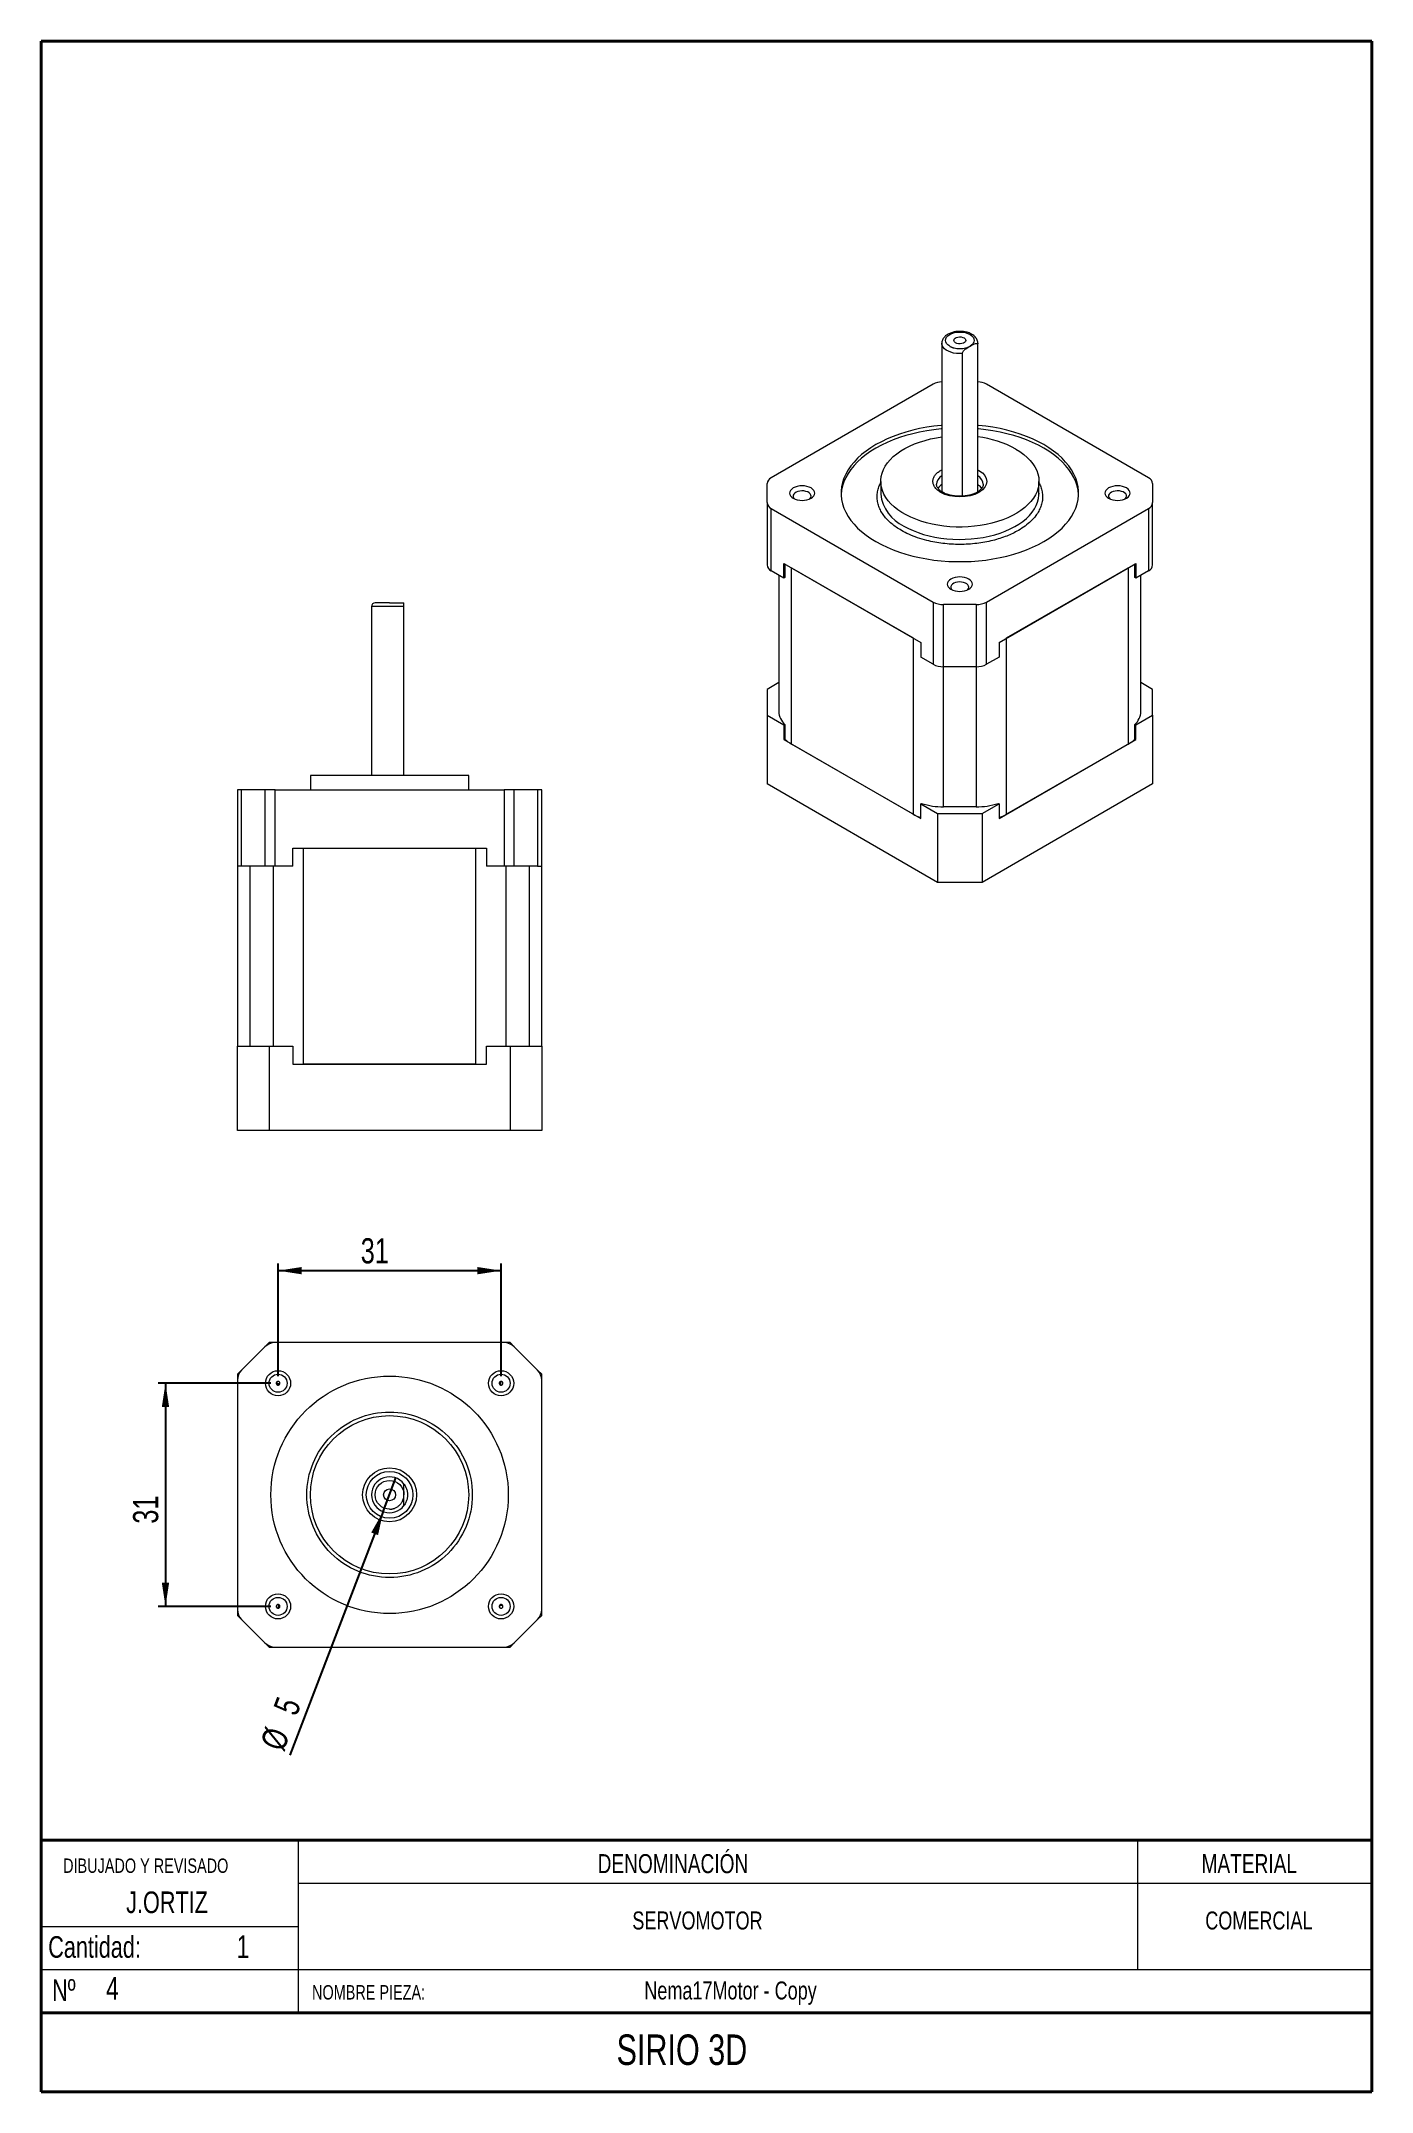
# Model space of a CAD drawing. Header units: millimetres. Extents: x 17 to 202, y 8 to 293.
import ezdxf

# ---------------------------------------------------------------- set-up
doc = ezdxf.new("R2010")
doc.units = ezdxf.units.MM
doc.layers.add('FORMAT', color=7, linetype='Continuous')
doc.styles.add('SLDTEXTSTYLE0', font='TXT', dxfattribs={"width": 0.75})
doc.dimstyles.new('SLDDIMSTYLE0', dxfattribs={"dimtxt": 3.5, "dimasz": 3.302, "dimexe": 0, "dimexo": 0.0625, "dimgap": 0.875, "dimtad": 1, "dimrnd": 1e-09, "dimzin": 12, "dimdsep": 46, "dimtxsty": 'SLDTEXTSTYLE0', "dimblk1": 'NONE', "dimsah": 1, "dimcen": 0, "dimadec": 0, "dimazin": 3, "dimtfac": 1, "dimtmove": 0, "dimatfit": 3, "dimldrblk": 'NONE', "dimfxl": 0, "dimfrac": 2, "dimtolj": 1, "dimtzin": 12, "dimarcsym": 0})
doc.dimstyles.new('SLDDIMSTYLE1', dxfattribs={"dimtxt": 3.5, "dimasz": 3.302, "dimexe": 0, "dimexo": 0.0625, "dimgap": 0.875, "dimtad": 1, "dimrnd": 1e-09, "dimzin": 12, "dimdsep": 46, "dimtxsty": 'SLDTEXTSTYLE0', "dimsah": 1, "dimcen": 0.09, "dimadec": 0, "dimazin": 3, "dimtfac": 1, "dimtofl": 0, "dimtmove": 0, "dimatfit": 3, "dimfxl": 0, "dimfrac": 2, "dimtolj": 1, "dimtzin": 12, "dimarcsym": 0})

# ---------------------------------------------------------------- blocks, each defined once
blk = doc.blocks.new('_D')
at = {"layer": 'FORMAT'}
for q in [(66.34, 93.32), (51.6, 54.8)]:
    blk.add_line((64.56, 88.65), q, dxfattribs=at)
blk.add_solid([(64.56, 88.65), (62.9, 85.74), (63.85, 85.38)], dxfattribs=at)
at = {"layer": 'FORMAT', "char_height": 3.5, "attachment_point": 1, "rotation": 69.0592, "style": 'SLDTEXTSTYLE0'}
for s, insert in [('5', (49.23, 61.35, -12.57)), ('%%c', (47.4, 56.41, -12.57))]:
    blk.add_mtext(s, dxfattribs=dict(at, insert=insert))
blk = doc.blocks.new('_NONE')
blk = doc.blocks.new('_D_1')
at = {"layer": 'FORMAT'}
for p, q in [((49.95, 107.48), (49.95, 123.13)), ((80.95, 107.48), (80.95, 123.13)), ((49.95, 122.13), (80.95, 122.13))]:
    blk.add_line(p, q, dxfattribs=at)
for points in [[(49.95, 122.13), (53.25, 121.62), (53.25, 122.64)], [(80.95, 122.13), (77.65, 122.64), (77.65, 121.62)]]:
    blk.add_solid(points, dxfattribs=at)
at = {"layer": 'FORMAT', "insert": (61.44, 126.64, -12.37), "char_height": 3.5, "attachment_point": 1, "style": 'SLDTEXTSTYLE0'}
blk.add_mtext('31', dxfattribs=at)
blk = doc.blocks.new('_D_2')
at = {"layer": 'FORMAT'}
for p, q in [((48.95, 106.48), (33.3, 106.48)), ((34.3, 106.48), (34.3, 75.48)), ((48.95, 75.48), (33.3, 75.48))]:
    blk.add_line(p, q, dxfattribs=at)
for points in [[(34.3, 106.48), (33.79, 103.18), (34.81, 103.18)], [(34.3, 75.48), (34.81, 78.78), (33.79, 78.78)]]:
    blk.add_solid(points, dxfattribs=at)
at = {"layer": 'FORMAT', "insert": (29.79, 86.97, -12.37), "char_height": 3.5, "attachment_point": 1, "rotation": 90, "style": 'SLDTEXTSTYLE0'}
blk.add_mtext('31', dxfattribs=at)

msp = doc.modelspace()

# ---------------------------------------------------------------- linework, layer by layer
at = {"color": 7, "linetype": 'Continuous', "lineweight": 40}
for p, q in [((17, 8), (17, 293)), ((17, 293), (202, 293)), ((202, 64), (202, 293)), ((202, 8), (202, 64)), ((17, 43), (202, 43)), ((17, 19), (202, 19)), ((17, 8), (202, 8))]:
    msp.add_line(p, q, dxfattribs=at)
at = {"color": 7, "linetype": 'Continuous', "lineweight": 15}
for p, q in [((142.214, 250.998), (142.214, 230.366)), ((147.214, 250.997), (147.189, 250.794)), ((147.214, 230.365), (147.214, 250.998)), ((145.067, 229.755), (145.067, 249.569)), ((147.189, 250.794), (147.189, 230.319)), ((141.017, 245.309), (118.499, 232.31)), ((170.928, 232.31), (148.41, 245.309)), ((117.914, 228.859), (117.914, 231.493)), ((133.714, 231.809), (133.714, 230.094)), ((147.214, 233.412), (147.365, 233.34)), ((147.964, 231.401), (147.963, 231.379)), ((155.714, 230.094), (155.714, 231.809)), ((171.514, 231.493), (171.514, 228.859)), ((117.914, 228.859), (117.914, 220.203)), ((118.499, 228.042), (141.017, 215.043)), ((118.499, 219.387), (118.499, 228.042)), ((148.41, 215.043), (170.928, 228.042)), ((155.707, 230.172), (155.706, 230.029)), ((155.713, 230.022), (155.714, 230.094)), ((170.928, 228.042), (170.928, 219.387)), ((171.514, 220.203), (171.514, 228.859)), ((120.247, 218.378), (120.247, 220.419)), ((120.247, 220.419), (139.27, 209.438)), ((121.31, 219.805), (138.206, 210.052)), ((121.31, 195.309), (121.31, 219.805)), ((150.158, 209.438), (169.18, 220.419)), ((168.117, 219.805), (168.117, 195.309)), ((169.18, 220.419), (169.18, 218.378)), ((120.247, 218.378), (118.499, 219.387)), ((119.553, 218.779), (119.553, 199.8)), ((120.383, 218.456), (120.247, 218.378)), ((169.18, 218.378), (169.045, 218.456)), ((170.928, 219.387), (169.18, 218.378)), ((169.874, 199.8), (169.874, 218.779)), ((62.949, 214.423), (62.949, 190.923)), ((67.449, 214.423), (62.949, 214.423)), ((67.449, 190.923), (67.449, 214.423)), ((141.017, 215.043), (141.017, 206.388)), ((146.996, 214.705), (142.432, 214.705)), ((142.432, 206.049), (142.432, 214.705)), ((146.996, 214.705), (146.996, 206.049)), ((148.41, 206.388), (148.41, 215.043)), ((138.206, 210.052), (138.206, 185.555)), ((139.27, 209.438), (139.27, 207.396)), ((150.158, 209.438), (150.158, 207.396)), ((151.221, 185.555), (151.221, 210.052)), ((141.017, 206.388), (139.27, 207.396)), ((146.996, 206.049), (142.432, 206.049)), ((142.449, 186.582), (142.449, 206.049)), ((146.978, 206.049), (146.978, 186.582)), ((150.158, 207.396), (148.41, 206.388)), ((119.553, 203.849), (117.914, 202.903)), ((117.914, 202.903), (117.914, 199.311)), ((171.514, 202.903), (169.874, 203.849)), ((171.514, 199.311), (171.514, 202.903)), ((117.914, 199.311), (117.914, 189.758)), ((117.914, 199.311), (120.247, 197.964)), ((120.383, 198.043), (120.247, 197.964)), ((120.247, 197.964), (120.247, 195.923)), ((169.18, 197.964), (169.045, 198.043)), ((169.18, 197.964), (171.514, 199.311)), ((169.18, 195.923), (169.18, 197.964)), ((171.514, 199.311), (171.514, 189.758)), ((120.247, 195.923), (120.383, 196.001)), ((120.247, 195.923), (139.27, 184.942)), ((150.158, 184.942), (169.18, 195.923)), ((169.045, 196.001), (169.18, 195.923)), ((44.884, 188.923), (44.299, 188.923)), ((44.299, 188.923), (44.299, 178.323)), ((48.112, 188.923), (44.884, 188.923)), ((44.884, 178.323), (44.884, 188.923)), ((49.526, 188.923), (48.112, 188.923)), ((48.112, 188.923), (48.112, 178.323)), ((49.526, 188.923), (81.371, 188.923)), ((49.526, 178.323), (49.526, 188.923)), ((54.449, 190.923), (54.449, 188.923)), ((76.449, 190.923), (54.449, 190.923)), ((76.449, 188.923), (76.449, 190.923)), ((81.371, 188.923), (81.371, 178.323)), ((82.785, 188.923), (81.371, 188.923)), ((86.013, 188.923), (82.785, 188.923)), ((82.785, 178.323), (82.785, 188.923)), ((86.599, 188.923), (86.013, 188.923)), ((86.013, 188.923), (86.013, 178.323)), ((86.599, 178.323), (86.599, 188.923)), ((141.603, 176.082), (117.914, 189.758)), ((171.514, 189.758), (147.824, 176.082)), ((139.27, 186.983), (139.405, 187.061)), ((139.27, 186.983), (141.603, 185.636)), ((139.27, 184.942), (139.27, 186.983)), ((141.603, 185.636), (147.824, 185.636)), ((141.603, 185.636), (141.603, 176.082)), ((147.824, 185.636), (150.158, 186.983)), ((147.824, 185.636), (147.824, 176.082)), ((150.022, 187.061), (150.158, 186.983)), ((150.158, 186.983), (150.158, 184.942)), ((51.998, 178.323), (51.998, 180.823)), ((51.998, 180.823), (78.899, 180.823)), ((53.501, 180.823), (77.396, 180.823)), ((53.501, 150.823), (53.501, 180.823)), ((77.396, 180.823), (77.396, 150.823)), ((78.899, 180.823), (78.899, 178.323)), ((44.884, 178.323), (44.299, 178.323)), ((44.299, 178.323), (44.299, 153.323)), ((48.112, 178.323), (44.884, 178.323)), ((46.056, 153.323), (46.056, 178.323)), ((49.526, 178.323), (48.112, 178.323)), ((49.259, 178.323), (49.259, 153.323)), ((51.998, 178.323), (49.526, 178.323)), ((81.371, 178.323), (78.899, 178.323)), ((82.785, 178.323), (81.371, 178.323)), ((81.638, 153.323), (81.638, 178.323)), ((86.013, 178.323), (82.785, 178.323)), ((84.841, 178.323), (84.841, 153.323)), ((86.013, 178.323), (86.599, 178.323)), ((86.599, 153.323), (86.599, 178.323)), ((147.824, 176.082), (141.603, 176.082)), ((44.299, 141.623), (44.299, 153.323)), ((44.299, 153.323), (48.698, 153.323)), ((48.698, 153.323), (48.698, 141.623)), ((48.698, 153.323), (51.998, 153.323)), ((51.998, 153.323), (51.998, 150.823)), ((78.899, 153.323), (82.199, 153.323)), ((78.899, 150.823), (78.899, 153.323)), ((82.199, 153.323), (82.199, 141.623)), ((82.199, 153.323), (86.599, 153.323)), ((86.599, 153.323), (86.599, 141.623)), ((51.998, 150.823), (78.899, 150.823)), ((48.698, 141.623), (44.299, 141.623)), ((82.199, 141.623), (48.698, 141.623)), ((86.599, 141.623), (82.199, 141.623)), ((44.884, 108.319), (48.112, 111.546)), ((48.698, 112.132), (48.112, 111.546)), ((49.526, 112.132), (48.698, 112.132)), ((81.371, 112.132), (49.526, 112.132)), ((82.199, 112.132), (81.371, 112.132)), ((82.785, 111.546), (82.199, 112.132)), ((82.785, 111.546), (86.013, 108.319)), ((44.884, 108.319), (44.299, 107.733)), ((86.599, 107.733), (86.013, 108.319)), ((44.299, 107.733), (44.299, 106.904)), ((44.299, 106.904), (44.299, 75.059)), ((50.101, 106.287), (49.703, 106.453)), ((50.197, 106.402), (49.704, 106.515)), ((80.753, 106.33), (80.92, 106.728)), ((80.869, 106.233), (80.98, 106.72)), ((86.599, 106.904), (86.599, 107.733)), ((86.599, 75.059), (86.599, 106.904)), ((44.299, 75.059), (44.299, 74.231)), ((44.299, 74.231), (44.884, 73.645)), ((50.028, 75.73), (49.917, 75.243)), ((50.144, 75.634), (49.977, 75.236)), ((80.768, 75.656), (80.792, 75.632)), ((80.781, 75.297), (80.792, 75.632)), ((80.792, 75.632), (81.142, 75.636)), ((86.013, 73.645), (86.599, 74.231)), ((86.599, 74.231), (86.599, 75.059)), ((48.112, 70.418), (44.884, 73.645)), ((86.013, 73.645), (82.785, 70.418)), ((48.112, 70.418), (48.698, 69.832)), ((48.698, 69.832), (49.526, 69.832)), ((49.526, 69.832), (81.371, 69.832)), ((81.371, 69.832), (82.199, 69.832)), ((82.199, 69.832), (82.785, 70.418)), ((52.804, 19), (52.79, 43)), ((169.464, 25), (169.464, 43)), ((52.794, 37), (202, 37)), ((17, 31), (52.797, 31)), ((17, 25), (202, 25))]:
    msp.add_line(p, q, dxfattribs=at)
at = {"color": 144, "linetype": 'Continuous', "lineweight": 0}
for p, q in [((120.383, 220.341), (120.383, 218.456)), ((151.221, 210.052), (168.117, 219.805)), ((169.045, 218.456), (169.045, 220.341)), ((120.383, 198.043), (120.383, 196.001)), ((169.045, 196.001), (169.045, 198.043)), ((138.206, 185.555), (121.31, 195.309)), ((168.117, 195.309), (151.221, 185.555)), ((146.978, 186.582), (142.449, 186.582)), ((77.396, 150.823), (53.501, 150.823))]:
    msp.add_line(p, q, dxfattribs=at)
at = {"color": 7, "linetype": 'Continuous', "lineweight": 15, "flags": 128}
for points in [[(145.067, 249.569), (144.652, 249.555), (144.239, 249.581), (143.838, 249.646), (143.462, 249.748), (143.121, 249.885), (142.823, 250.053), (142.578, 250.247), (142.392, 250.462), (142.271, 250.692), (142.216, 250.93), (142.214, 250.996)], [(144.13, 251.069), (143.99, 251.178), (143.908, 251.305), (143.891, 251.44), (143.941, 251.573), (144.053, 251.691), (144.219, 251.787), (144.425, 251.852), (144.655, 251.881), (144.889, 251.871), (145.109, 251.824), (145.297, 251.743), (145.438, 251.634), (145.52, 251.507), (145.537, 251.372), (145.487, 251.24), (145.374, 251.121), (145.208, 251.025), (145.002, 250.96), (144.773, 250.931), (144.538, 250.941), (144.318, 250.988), (144.13, 251.069)], [(142.214, 239.591), (142.133, 239.584), (141.114, 239.472), (140.11, 239.323), (139.125, 239.138), (138.161, 238.918), (137.223, 238.663), (136.315, 238.375), (135.439, 238.054), (134.601, 237.702), (133.802, 237.321), (133.046, 236.911), (132.337, 236.475), (131.676, 236.014), (131.067, 235.53), (130.511, 235.025), (130.012, 234.5), (129.571, 233.959), (129.189, 233.403), (128.869, 232.833), (128.611, 232.254), (128.417, 231.666), (128.287, 231.072), (128.222, 230.475), (128.222, 229.877), (128.287, 229.28), (128.417, 228.686), (128.611, 228.098), (128.869, 227.519), (129.189, 226.949), (129.571, 226.393), (130.012, 225.852), (130.511, 225.327), (131.067, 224.822), (131.676, 224.338), (132.337, 223.877), (133.046, 223.441)], [(133.046, 223.441), (133.802, 223.031), (134.601, 222.65), (135.439, 222.298), (136.315, 221.977), (137.223, 221.689), (138.161, 221.434), (139.125, 221.214), (140.11, 221.029), (141.114, 220.88), (142.133, 220.768), (143.161, 220.693), (144.195, 220.655), (145.232, 220.655), (146.266, 220.693), (147.295, 220.768), (148.313, 220.88), (149.317, 221.029), (150.303, 221.214), (151.267, 221.434), (152.205, 221.689), (153.113, 221.977), (153.988, 222.298), (154.827, 222.65), (155.625, 223.031), (156.381, 223.441), (157.091, 223.877), (157.751, 224.338), (158.361, 224.822), (158.916, 225.327), (159.415, 225.852), (159.857, 226.393), (160.238, 226.949), (160.559, 227.519), (160.816, 228.098), (161.011, 228.686), (161.14, 229.28), (161.206, 229.877), (161.206, 230.475), (161.14, 231.072), (161.011, 231.666), (160.816, 232.254), (160.559, 232.833), (160.238, 233.403), (159.857, 233.959), (159.415, 234.5), (158.916, 235.025), (158.361, 235.53), (157.751, 236.014), (157.091, 236.475), (156.381, 236.911), (155.625, 237.321), (154.827, 237.702), (153.988, 238.054), (153.113, 238.375), (152.205, 238.663), (151.267, 238.918), (150.303, 239.138), (149.317, 239.323), (148.313, 239.472), (147.295, 239.584), (147.214, 239.591)], [(142.214, 239.101), (142.133, 239.094), (141.114, 238.982), (140.11, 238.833), (139.125, 238.648), (138.161, 238.428), (137.223, 238.173), (136.315, 237.885), (135.439, 237.564), (134.601, 237.213), (133.802, 236.831), (133.046, 236.421), (132.337, 235.985), (131.676, 235.524), (131.067, 235.04), (130.511, 234.535), (130.012, 234.01), (129.571, 233.469), (129.189, 232.913), (128.869, 232.344), (128.611, 231.764), (128.417, 231.176), (128.287, 230.582), (128.222, 229.985), (128.219, 229.931)], [(152.492, 236.299), (153.071, 235.938), (153.6, 235.552), (154.076, 235.143), (154.495, 234.714), (154.856, 234.268), (155.155, 233.807), (155.392, 233.333), (155.565, 232.851), (155.672, 232.363), (155.713, 231.871), (155.688, 231.378), (155.598, 230.889), (155.441, 230.405), (155.22, 229.929), (154.937, 229.465), (154.591, 229.014), (154.186, 228.581), (153.724, 228.167), (153.208, 227.775), (152.641, 227.407), (152.026, 227.065), (151.368, 226.752), (150.669, 226.47), (149.934, 226.22), (149.168, 226.003), (148.376, 225.821), (147.561, 225.675), (146.729, 225.566), (145.885, 225.495), (145.034, 225.462), (144.181, 225.466), (143.331, 225.509), (142.489, 225.59), (141.661, 225.708), (140.851, 225.863), (140.065, 226.054), (139.306, 226.279), (138.58, 226.538), (137.891, 226.828), (137.243, 227.148), (136.64, 227.496), (136.085, 227.87), (135.582, 228.268), (135.135, 228.687), (134.744, 229.125), (134.414, 229.579), (134.146, 230.047), (133.941, 230.525), (133.801, 231.011), (133.727, 231.501), (133.718, 231.994), (133.776, 232.485), (133.9, 232.972), (134.089, 233.453), (134.341, 233.923), (134.656, 234.381), (135.031, 234.823), (135.465, 235.247), (135.954, 235.65), (136.496, 236.031), (137.088, 236.386), (137.725, 236.713), (138.404, 237.011), (139.122, 237.277), (139.872, 237.511), (140.652, 237.711), (141.457, 237.875), (142.214, 237.993)], [(161.208, 229.931), (161.206, 229.985), (161.14, 230.582), (161.011, 231.176), (160.816, 231.764), (160.559, 232.344), (160.238, 232.913), (159.857, 233.469), (159.415, 234.01), (158.916, 234.535), (158.361, 235.04), (157.751, 235.524), (157.091, 235.985), (156.381, 236.421), (155.625, 236.831), (154.827, 237.213), (153.988, 237.564), (153.113, 237.885), (152.205, 238.173), (151.267, 238.428), (150.303, 238.648), (149.317, 238.833), (148.313, 238.982), (147.295, 239.094), (147.214, 239.101)], [(121.556, 229.462), (121.821, 229.336), (122.124, 229.243), (122.452, 229.185), (122.793, 229.166), (123.135, 229.185), (123.463, 229.243), (123.766, 229.336), (124.031, 229.462), (124.248, 229.615), (124.41, 229.789), (124.51, 229.979), (124.543, 230.176), (124.51, 230.373), (124.41, 230.563), (124.248, 230.737), (124.031, 230.89), (123.766, 231.016), (123.463, 231.109), (123.135, 231.167), (122.793, 231.186), (122.452, 231.167), (122.124, 231.109), (121.821, 231.016), (121.556, 230.89), (121.338, 230.737), (121.177, 230.563), (121.077, 230.373), (121.043, 230.176), (121.077, 229.979), (121.177, 229.789), (121.338, 229.615), (121.556, 229.462)], [(165.397, 229.462), (165.662, 229.336), (165.964, 229.243), (166.293, 229.185), (166.634, 229.166), (166.975, 229.185), (167.304, 229.243), (167.606, 229.336), (167.871, 229.462), (168.089, 229.615), (168.251, 229.789), (168.35, 229.979), (168.384, 230.176), (168.35, 230.373), (168.251, 230.563), (168.089, 230.737), (167.871, 230.89), (167.606, 231.016), (167.304, 231.109), (166.975, 231.167), (166.634, 231.186), (166.293, 231.167), (165.964, 231.109), (165.662, 231.016), (165.397, 230.89), (165.179, 230.737), (165.017, 230.563), (164.918, 230.373), (164.884, 230.176), (164.918, 229.979), (165.017, 229.789), (165.179, 229.615), (165.397, 229.462)], [(123.824, 229.36), (123.894, 229.425), (124.001, 229.581), (124.043, 229.747), (124.018, 229.914), (123.926, 230.073), (123.774, 230.215), (123.569, 230.334), (123.322, 230.422), (123.046, 230.474), (122.757, 230.489), (122.47, 230.465), (122.2, 230.403), (121.962, 230.307), (121.769, 230.182), (121.632, 230.034), (121.557, 229.872), (121.548, 229.705), (121.607, 229.541), (121.729, 229.389), (121.762, 229.36)], [(133.714, 230.094), (133.714, 230.033), (133.714, 230.031)], [(136.936, 225.604), (137.562, 225.27), (138.231, 224.964), (138.939, 224.69), (139.682, 224.448), (140.455, 224.239), (141.254, 224.067), (142.073, 223.93), (142.909, 223.83), (143.755, 223.768), (144.607, 223.744), (145.46, 223.759), (146.308, 223.811), (147.147, 223.901), (147.971, 224.029), (148.775, 224.193), (149.555, 224.392), (150.306, 224.626), (151.023, 224.893), (151.702, 225.191), (152.34, 225.518), (152.931, 225.873), (153.473, 226.253), (153.962, 226.656), (154.396, 227.081), (154.771, 227.523), (155.086, 227.98), (155.339, 228.451), (155.528, 228.931), (155.651, 229.418), (155.709, 229.91), (155.713, 230.022)], [(167.665, 229.36), (167.734, 229.425), (167.841, 229.581), (167.883, 229.747), (167.858, 229.914), (167.767, 230.073), (167.615, 230.215), (167.409, 230.334), (167.162, 230.422), (166.887, 230.474), (166.598, 230.489), (166.31, 230.465), (166.041, 230.403), (165.803, 230.307), (165.61, 230.182), (165.472, 230.034), (165.397, 229.872), (165.389, 229.705), (165.447, 229.541), (165.57, 229.389), (165.603, 229.36)], [(143.476, 216.807), (143.741, 216.682), (144.044, 216.588), (144.372, 216.531), (144.714, 216.511), (145.055, 216.531), (145.383, 216.588), (145.686, 216.682), (145.951, 216.807), (146.169, 216.96), (146.33, 217.135), (146.43, 217.325), (146.464, 217.522), (146.43, 217.719), (146.33, 217.908), (146.169, 218.083), (145.951, 218.236), (145.686, 218.362), (145.383, 218.455), (145.055, 218.513), (144.714, 218.532), (144.372, 218.513), (144.044, 218.455), (143.741, 218.362), (143.476, 218.236), (143.259, 218.083), (143.097, 217.908), (142.997, 217.719), (142.964, 217.522), (142.997, 217.325), (143.097, 217.135), (143.259, 216.96), (143.476, 216.807)], [(145.745, 216.705), (145.814, 216.771), (145.921, 216.927), (145.963, 217.092), (145.938, 217.259), (145.847, 217.418), (145.694, 217.561), (145.489, 217.679), (145.242, 217.767), (144.966, 217.82), (144.677, 217.835), (144.39, 217.81), (144.12, 217.749), (143.883, 217.652), (143.69, 217.527), (143.552, 217.38), (143.477, 217.218), (143.468, 217.051), (143.527, 216.886), (143.65, 216.735), (143.683, 216.705)]]:
    msp.add_lwpolyline(points, dxfattribs=at)
at = {"color": 7, "linetype": 'Continuous', "lineweight": 15}
for centre, radius in [((49.949, 106.482), 1.75), ((49.949, 106.482), 1.25), ((65.449, 90.982), 16.5), ((80.949, 106.482), 1.75), ((80.949, 106.482), 1.25), ((65.449, 90.982), 11), ((65.449, 90.982), 3.25), ((65.449, 90.982), 0.825), ((49.949, 75.482), 1.75), ((80.949, 75.482), 1.75), ((49.949, 75.482), 1.25), ((80.949, 75.482), 1.25)]:
    msp.add_circle(centre, radius, dxfattribs=at)
for centre, radius, start, end in [((142.349, 242.824), 2.82, 92.76047, 118.19577), ((147.1, 242.903), 2.74, 61.43009, 87.61366), ((145.446, 223.414), 14.686, 61.33051, 83.08707), ((118.915, 231.394), 1.006, 114.37466, 174.3052), ((142.999, 231.274), 1.541, 120.65258, 175.28631), ((143.305, 229.735), 1.97, 123.63943, 146.25245), ((146.428, 231.274), 1.541, 4.71369, 59.34742), ((146.124, 229.737), 1.967, 33.55201, 56.37108), ((170.513, 231.394), 1.006, 5.6948, 65.62534), ((118.915, 228.958), 1.006, 185.6948, 245.62534), ((139.259, 230.681), 5.583, 186.68612, 245.40307), ((170.513, 228.958), 1.006, 294.37466, 354.3052), ((118.915, 220.303), 1.006, 185.6948, 245.62534), ((170.513, 220.303), 1.006, 294.37466, 354.3052), ((63.449, 214.423), 0.5, 90, 180), ((142.374, 217.59), 2.886, 241.95976, 271.1441), ((147.054, 217.59), 2.886, 268.8559, 298.04024), ((142.374, 208.935), 2.886, 241.95976, 271.1441), ((147.054, 208.935), 2.886, 268.8559, 298.04024), ((49.526, 110.132), 2, 90, 135), ((81.371, 110.132), 2, 45, 90), ((46.299, 106.904), 2, 135, 180), ((84.599, 106.904), 2, 0, 45), ((65.449, 90.982), 2.5, 36.8699, 323.1301), ((46.299, 75.059), 2, 180, 225), ((84.599, 75.059), 2, 315, 0), ((49.526, 71.832), 2, 225, 270), ((81.371, 71.832), 2, 270, 315)]:
    msp.add_arc(centre, radius, start, end, dxfattribs=at)
at = {"color": 144, "linetype": 'Continuous', "lineweight": 0}
for centre, radius, start, end in [((122.038, 199.898), 2.487, 182.27033, 228.26728), ((167.39, 199.898), 2.487, 311.73272, 357.72967), ((123.588, 199.331), 4.622, 226.09299, 240.4782), ((165.839, 199.331), 4.622, 299.5218, 313.90701), ((141.508, 191.343), 6.663, 240.29913, 250.37358), ((142.392, 196.135), 9.553, 251.77906, 270.34108), ((147.035, 196.135), 9.553, 269.65892, 288.22094), ((147.92, 191.343), 6.663, 289.62642, 299.70087)]:
    msp.add_arc(centre, radius, start, end, dxfattribs=at)
at = {"color": 7, "linetype": 'Continuous', "lineweight": 15}
for points, knots in [([(144.714, 252.652), (144.586, 252.649), (144.405, 252.644), (144.143, 252.612), (143.923, 252.574), (143.671, 252.512), (143.421, 252.428), (143.177, 252.321), (142.947, 252.19), (142.737, 252.037), (142.554, 251.859), (142.402, 251.659), (142.291, 251.438), (142.223, 251.214), (142.22, 251.064), (142.218, 250.996)], [0, 0, 0, 0, 0.101792, 0.143398, 0.2120242, 0.2826639, 0.3579237, 0.4359329, 0.5160692, 0.5978108, 0.6804998, 0.7635906, 0.8468259, 0.9307042, 1, 1, 1, 1]), ([(143.299, 250.59), (142.519, 251.04), (142.519, 251.772), (144.08, 252.673), (145.347, 252.673), (146.128, 252.222)], [0, 0, 0, 0, 0.5, 0.5, 1, 1, 1, 1]), ([(147.209, 250.997), (147.211, 251.015), (147.219, 251.12), (147.178, 251.31), (147.086, 251.554), (146.942, 251.779), (146.753, 251.983), (146.526, 252.162), (146.27, 252.313), (145.997, 252.432), (145.719, 252.523), (145.463, 252.583), (145.225, 252.621), (144.984, 252.647), (144.81, 252.65), (144.714, 252.652)], [0, 0, 0, 0, 0.0175915, 0.1081527, 0.1945422, 0.2835961, 0.3750456, 0.4672049, 0.558061, 0.6457102, 0.7281535, 0.8057073, 0.8618601, 0.9236056, 1, 1, 1, 1]), ([(146.128, 250.59), (146.229, 250.648), (146.33, 250.707), (146.531, 250.819), (146.632, 250.872), (146.832, 250.953), (146.934, 250.983), (147.066, 250.972), (147.107, 250.958), (147.169, 250.9), (147.189, 250.853), (147.189, 250.794)], [0, 0, 0, 0, 0.25, 0.25, 0.5, 0.5, 0.75, 0.75, 0.875, 0.875, 1, 1, 1, 1]), ([(143.299, 250.59), (143.33, 250.573), (143.39, 250.539), (143.487, 250.493), (143.589, 250.45), (143.694, 250.412), (143.805, 250.377), (144.004, 250.323), (144.305, 250.267), (144.714, 250.244), (145.122, 250.267), (145.464, 250.33), (145.734, 250.41), (145.944, 250.491), (146.066, 250.557), (146.128, 250.59)], [0, 0, 0, 0, 0.0403222, 0.0803171, 0.1201425, 0.159958, 0.1999236, 0.2401972, 0.3700419, 0.5000573, 0.629902, 0.7599174, 0.8400454, 0.9196463, 1, 1, 1, 1]), ([(145.067, 249.569), (145.067, 249.629), (145.087, 249.697), (145.149, 249.828), (145.19, 249.889), (145.323, 250.054), (145.424, 250.141), (145.624, 250.29), (145.725, 250.353), (145.926, 250.474), (146.027, 250.531), (146.128, 250.59)], [0, 0, 0, 0, 0.125, 0.125, 0.25, 0.25, 0.5, 0.5, 0.75, 0.75, 1, 1, 1, 1]), ([(136.582, 224.992), (136.34, 225.139), (135.858, 225.433), (135.213, 225.929), (134.635, 226.466), (134.137, 227.053), (133.734, 227.674), (133.437, 228.328), (133.254, 229.001), (133.193, 229.686), (133.256, 230.371), (133.422, 231.016), (133.622, 231.423), (133.714, 231.609)], [0, 0, 0, 0, 0.08477222, 0.16952292, 0.25935232, 0.34922398, 0.44279821, 0.53641487, 0.63198018, 0.72758884, 0.82315415, 0.9187628, 1, 1, 1, 1]), ([(155.714, 231.609), (155.806, 231.423), (156.005, 231.016), (156.171, 230.371), (156.234, 229.686), (156.173, 229.001), (155.991, 228.328), (155.694, 227.674), (155.248, 226.986), (154.625, 226.283), (153.807, 225.594), (152.943, 225.031), (152.079, 224.575), (151.222, 224.201), (150.291, 223.868), (149.275, 223.58), (148.2, 223.348), (147.066, 223.176), (145.9, 223.071), (144.714, 223.036), (143.527, 223.071), (142.361, 223.176), (141.228, 223.348), (140.037, 223.605), (138.821, 223.965), (137.619, 224.434), (136.924, 224.808), (136.582, 224.992)], [0, 0, 0, 0, 0.0330879, 0.0720152, 0.1109601, 0.1498874, 0.1888324, 0.2269486, 0.2650821, 0.3138417, 0.3612769, 0.4072931, 0.4418109, 0.4763462, 0.512937, 0.5495451, 0.5876613, 0.6257948, 0.6647221, 0.703667, 0.7425943, 0.7815393, 0.8196555, 0.857789, 0.9065486, 0.9539799, 1, 1, 1, 1]), ([(142.062, 230.278), (141.955, 230.345), (141.741, 230.478), (141.477, 230.704), (141.22, 230.996), (141.017, 231.366), (140.937, 231.809), (141.004, 232.18), (141.133, 232.465), (141.304, 232.73), (141.597, 233.031), (141.927, 233.28), (142.162, 233.389), (142.214, 233.412)], [0, 0, 0, 0, 0.0776771, 0.1547152, 0.2323521, 0.3567649, 0.483818, 0.610871, 0.673114, 0.7354436, 0.8514814, 0.9676064, 1, 1, 1, 1]), ([(147.964, 231.401), (147.953, 231.304), (147.934, 231.13), (147.807, 230.9), (147.671, 230.733), (147.552, 230.616), (147.43, 230.512), (147.279, 230.402), (147.025, 230.245), (146.632, 230.06), (146.083, 229.886), (145.46, 229.77), (144.801, 229.724), (144.138, 229.751), (143.514, 229.847), (142.966, 229.999), (142.516, 230.184), (142.133, 230.402), (141.872, 230.61), (141.689, 230.809), (141.567, 230.989), (141.481, 231.19), (141.47, 231.328), (141.464, 231.401)], [0, 0, 0, 0, 0.06483025, 0.11607823, 0.15362024, 0.17714961, 0.19649351, 0.2209127, 0.25102612, 0.30684444, 0.36802254, 0.42974062, 0.49189851, 0.5543876, 0.61620772, 0.67396392, 0.72729471, 0.77619669, 0.83275003, 0.86789403, 0.90748599, 0.95149943, 1, 1, 1, 1]), ([(147.365, 233.34), (148.829, 232.495), (148.829, 231.123), (145.902, 229.433), (143.526, 229.433), (142.062, 230.278)], [0, 0, 0, 0, 0.5, 0.5, 1, 1, 1, 1]), ([(65.449, 214.923), (65.491, 214.923), (65.575, 214.923), (65.7, 214.923), (65.824, 214.923), (65.946, 214.923), (66.067, 214.923), (66.273, 214.923), (66.555, 214.923), (66.872, 214.923), (67.132, 214.923), (67.297, 214.923), (67.391, 214.923), (67.44, 214.923), (67.446, 214.923), (67.449, 214.923)], [0, 0, 0, 0, 0.0403222, 0.0803171, 0.1201425, 0.159958, 0.1999236, 0.2401972, 0.3700419, 0.5000573, 0.629902, 0.7599174, 0.8400454, 0.9196463, 1, 1, 1, 1]), ([(67.449, 214.423), (67.449, 214.497), (67.449, 214.567), (67.449, 214.683), (67.449, 214.728), (67.449, 214.836), (67.449, 214.871), (67.449, 214.913), (67.449, 214.919), (67.449, 214.924), (67.449, 214.923), (67.449, 214.923)], [0, 0, 0, 0, 0.125, 0.125, 0.25, 0.25, 0.5, 0.5, 0.75, 0.75, 1, 1, 1, 1]), ([(65.449, 79.482), (62.399, 79.482), (59.473, 80.693), (55.16, 85.007), (53.949, 87.932), (53.949, 94.032), (55.16, 96.957), (59.473, 101.27), (62.399, 102.482), (65.449, 102.482)], [0, 0, 0, 0, 0.25, 0.25, 0.5, 0.5, 0.75, 0.75, 1, 1, 1, 1]), ([(65.449, 102.482), (68.498, 102.482), (71.424, 101.27), (75.737, 96.957), (76.949, 94.032), (76.949, 87.932), (75.737, 85.007), (71.424, 80.693), (68.498, 79.482), (65.449, 79.482)], [0, 0, 0, 0, 0.25, 0.25, 0.5, 0.5, 0.75, 0.75, 1, 1, 1, 1]), ([(65.449, 87.232), (63.379, 87.232), (61.699, 88.912), (61.699, 93.051), (63.379, 94.732), (65.449, 94.732)], [0, 0, 0, 0, 0.5, 0.5, 1, 1, 1, 1]), ([(65.449, 94.732), (67.518, 94.732), (69.199, 93.051), (69.199, 88.912), (67.518, 87.232), (65.449, 87.232)], [0, 0, 0, 0, 0.5, 0.5, 1, 1, 1, 1]), ([(65.449, 88.982), (64.345, 88.982), (63.449, 89.878), (63.449, 92.086), (64.345, 92.982), (65.449, 92.982)], [0, 0, 0, 0, 0.5, 0.5, 1, 1, 1, 1]), ([(67.449, 90.982), (67.449, 91.125), (67.449, 91.267), (67.449, 91.552), (67.449, 91.695), (67.449, 91.978), (67.449, 92.122), (67.449, 92.309), (67.449, 92.367), (67.449, 92.454), (67.449, 92.482), (67.449, 92.482)], [0, 0, 0, 0, 0.25, 0.25, 0.5, 0.5, 0.75, 0.75, 0.875, 0.875, 1, 1, 1, 1]), ([(65.449, 88.982), (65.491, 88.983), (65.575, 88.984), (65.7, 88.996), (65.824, 89.016), (65.946, 89.043), (66.067, 89.078), (66.273, 89.153), (66.555, 89.298), (66.872, 89.558), (67.132, 89.876), (67.297, 90.194), (67.391, 90.483), (67.44, 90.73), (67.446, 90.898), (67.449, 90.982)], [0, 0, 0, 0, 0.0403222, 0.0803171, 0.1201425, 0.159958, 0.1999236, 0.2401972, 0.3700419, 0.5000573, 0.629902, 0.7599174, 0.8400454, 0.9196463, 1, 1, 1, 1]), ([(67.449, 89.482), (67.449, 89.482), (67.449, 89.51), (67.449, 89.597), (67.449, 89.655), (67.449, 89.844), (67.449, 89.987), (67.449, 90.269), (67.449, 90.412), (67.449, 90.696), (67.449, 90.839), (67.449, 90.982)], [0, 0, 0, 0, 0.125, 0.125, 0.25, 0.25, 0.5, 0.5, 0.75, 0.75, 1, 1, 1, 1])]:
    msp.add_open_spline(points, degree=3, knots=knots, dxfattribs=at)
for points in [[(146.128, 252.222), (146.908, 251.772), (146.908, 251.04), (146.128, 250.59)], [(65.449, 214.923), (64.345, 214.923), (63.449, 214.923), (63.449, 214.923)], [(65.449, 92.982), (66.552, 92.982), (67.449, 92.086), (67.449, 90.982)]]:
    msp.add_open_spline(points, degree=3, dxfattribs=at)
at = {"color": 144, "linetype": 'Continuous', "lineweight": 0}
for points, knots in [([(49.949, 106.733), (49.932, 106.732), (49.899, 106.731), (49.851, 106.716), (49.808, 106.693), (49.757, 106.65), (49.709, 106.581), (49.691, 106.482), (49.709, 106.383), (49.76, 106.309), (49.821, 106.261), (49.882, 106.235), (49.926, 106.232), (49.949, 106.23)], [0, 0, 0, 0, 0.0640382, 0.1254834, 0.1868386, 0.2506175, 0.3750091, 0.5001202, 0.6245114, 0.749622, 0.8336193, 0.9150585, 1, 1, 1, 1]), ([(49.949, 106.23), (49.965, 106.231), (49.998, 106.233), (50.046, 106.248), (50.089, 106.271), (50.14, 106.313), (50.188, 106.382), (50.206, 106.482), (50.188, 106.581), (50.137, 106.655), (50.076, 106.702), (50.015, 106.729), (49.971, 106.732), (49.949, 106.733)], [0, 0, 0, 0, 0.0640382, 0.1254834, 0.1868386, 0.2506175, 0.3750091, 0.5001202, 0.6245114, 0.749622, 0.8336193, 0.9150585, 1, 1, 1, 1]), ([(80.949, 106.733), (80.932, 106.732), (80.899, 106.731), (80.851, 106.716), (80.808, 106.693), (80.757, 106.65), (80.709, 106.581), (80.691, 106.482), (80.709, 106.383), (80.76, 106.309), (80.821, 106.261), (80.882, 106.235), (80.926, 106.232), (80.949, 106.23)], [0, 0, 0, 0, 0.0640382, 0.1254834, 0.1868386, 0.2506175, 0.3750091, 0.5001202, 0.6245114, 0.749622, 0.8336193, 0.9150585, 1, 1, 1, 1]), ([(80.949, 106.23), (80.965, 106.231), (80.998, 106.233), (81.046, 106.248), (81.089, 106.271), (81.14, 106.313), (81.188, 106.382), (81.206, 106.482), (81.188, 106.581), (81.137, 106.655), (81.076, 106.702), (81.015, 106.729), (80.971, 106.732), (80.949, 106.733)], [0, 0, 0, 0, 0.0640382, 0.1254834, 0.1868386, 0.2506175, 0.3750091, 0.5001202, 0.6245114, 0.749622, 0.8336193, 0.9150585, 1, 1, 1, 1]), ([(67.259, 92.697), (67.358, 92.587), (67.513, 92.413), (67.671, 92.136), (67.807, 91.839), (67.92, 91.453), (67.963, 90.982), (67.92, 90.51), (67.78, 90.046), (67.603, 89.672), (67.438, 89.482), (67.385, 89.42)], [0, 0, 0, 0, 0.1230555, 0.1938292, 0.2653925, 0.3964742, 0.5277037, 0.6587854, 0.790015, 0.9320165, 1, 1, 1, 1]), ([(49.949, 75.733), (49.932, 75.732), (49.899, 75.731), (49.851, 75.716), (49.808, 75.693), (49.757, 75.65), (49.709, 75.581), (49.691, 75.482), (49.709, 75.383), (49.76, 75.309), (49.821, 75.261), (49.882, 75.235), (49.926, 75.232), (49.949, 75.23)], [0, 0, 0, 0, 0.0640382, 0.1254834, 0.1868386, 0.2506175, 0.3750091, 0.5001202, 0.6245114, 0.749622, 0.8336193, 0.9150585, 1, 1, 1, 1]), ([(49.949, 75.23), (49.965, 75.231), (49.998, 75.233), (50.046, 75.248), (50.089, 75.271), (50.14, 75.313), (50.188, 75.382), (50.206, 75.482), (50.188, 75.581), (50.137, 75.655), (50.076, 75.702), (50.015, 75.729), (49.971, 75.732), (49.949, 75.733)], [0, 0, 0, 0, 0.0640382, 0.1254834, 0.1868386, 0.2506175, 0.3750091, 0.5001202, 0.6245114, 0.749622, 0.8336193, 0.9150585, 1, 1, 1, 1]), ([(80.949, 75.733), (80.932, 75.732), (80.899, 75.731), (80.851, 75.716), (80.808, 75.693), (80.757, 75.65), (80.709, 75.581), (80.691, 75.482), (80.709, 75.383), (80.76, 75.309), (80.821, 75.261), (80.882, 75.235), (80.926, 75.232), (80.949, 75.23)], [0, 0, 0, 0, 0.0640382, 0.1254834, 0.1868386, 0.2506175, 0.3750091, 0.5001202, 0.6245114, 0.749622, 0.8336193, 0.9150585, 1, 1, 1, 1]), ([(80.949, 75.23), (80.965, 75.231), (80.998, 75.233), (81.046, 75.248), (81.089, 75.271), (81.14, 75.313), (81.188, 75.382), (81.206, 75.482), (81.188, 75.581), (81.137, 75.655), (81.076, 75.702), (81.015, 75.729), (80.971, 75.732), (80.949, 75.733)], [0, 0, 0, 0, 0.0640382, 0.1254834, 0.1868386, 0.2506175, 0.3750091, 0.5001202, 0.6245114, 0.749622, 0.8336193, 0.9150585, 1, 1, 1, 1])]:
    msp.add_open_spline(points, degree=3, knots=knots, dxfattribs=at)

# ---------------------------------------------------------------- texts
at = {"color": 7, "linetype": 'Continuous', "lineweight": 0, "style": 'SLDTEXTSTYLE0'}
for s, insert, char_height, attachment_point in [('DIBUJADO Y REVISADO', (20.075, 40.445), 2, 1), ('DENOMINACIÓN', (94.368, 41.054), 2.64583, 1), ('MATERIAL', (178.309, 41.054), 2.6458, 1), ('J.ORTIZ', (34.519, 35.86), 3, 2), ('SERVOMOTOR', (108.246, 33.081), 2.5, 2), ('COMERCIAL', (186.28, 33.081), 2.5, 2), ('1', (45.085, 29.775), 3.175, 2), ('Nº', (18.539, 23.664), 3, 1), ('NOMBRE PIEZA:', (54.675, 22.851), 2, 1), ('Nema17Motor - Copy', (112.839, 23.357), 2.5, 2)]:
    msp.add_mtext(s, dxfattribs=dict(at, insert=insert, char_height=char_height, attachment_point=attachment_point))
at = {"layer": 'FORMAT', "attachment_point": 1, "style": 'SLDTEXTSTYLE0'}
for s, insert, char_height in [('Cantidad:', (18.001, 29.651), 3), ('4', (26.043, 23.99), 3.175), ('SIRIO 3D', (97, 15.991), 4.2333)]:
    msp.add_mtext(s, dxfattribs=dict(at, insert=insert, char_height=char_height))

# ---------------------------------------------------------------- dimensions: what is measured, and where the dimension line sits
at = {"layer": 'FORMAT'}
dim = msp.add_linear_dim(base=(80.949, 122.132), p1=(49.949, 106.482), p2=(80.949, 106.482), dimstyle='SLDDIMSTYLE1', dxfattribs=at)
dim.commit()
dim.dimension.update_dxf_attribs({"geometry": '_D_1', "text_midpoint": (65.449, 122.132), "dimtype": 160})
dim = msp.add_linear_dim(base=(34.298, 75.482), p1=(49.949, 106.482), p2=(49.949, 75.482), angle=90, dimstyle='SLDDIMSTYLE1', dxfattribs=at)
dim.commit()
dim.dimension.update_dxf_attribs({"geometry": '_D_2', "text_midpoint": (34.298, 90.982), "dimtype": 160})
dim = msp.add_diameter_dim_2p(p1=(66.342, 93.317), p2=(64.555, 88.647), dimstyle='SLDDIMSTYLE0', dxfattribs=at)
dim.commit()
dim.dimension.update_dxf_attribs({"geometry": '_D', "text_midpoint": (53.473, 59.688), "dimtype": 163})

doc.saveas('drawing.dxf')
